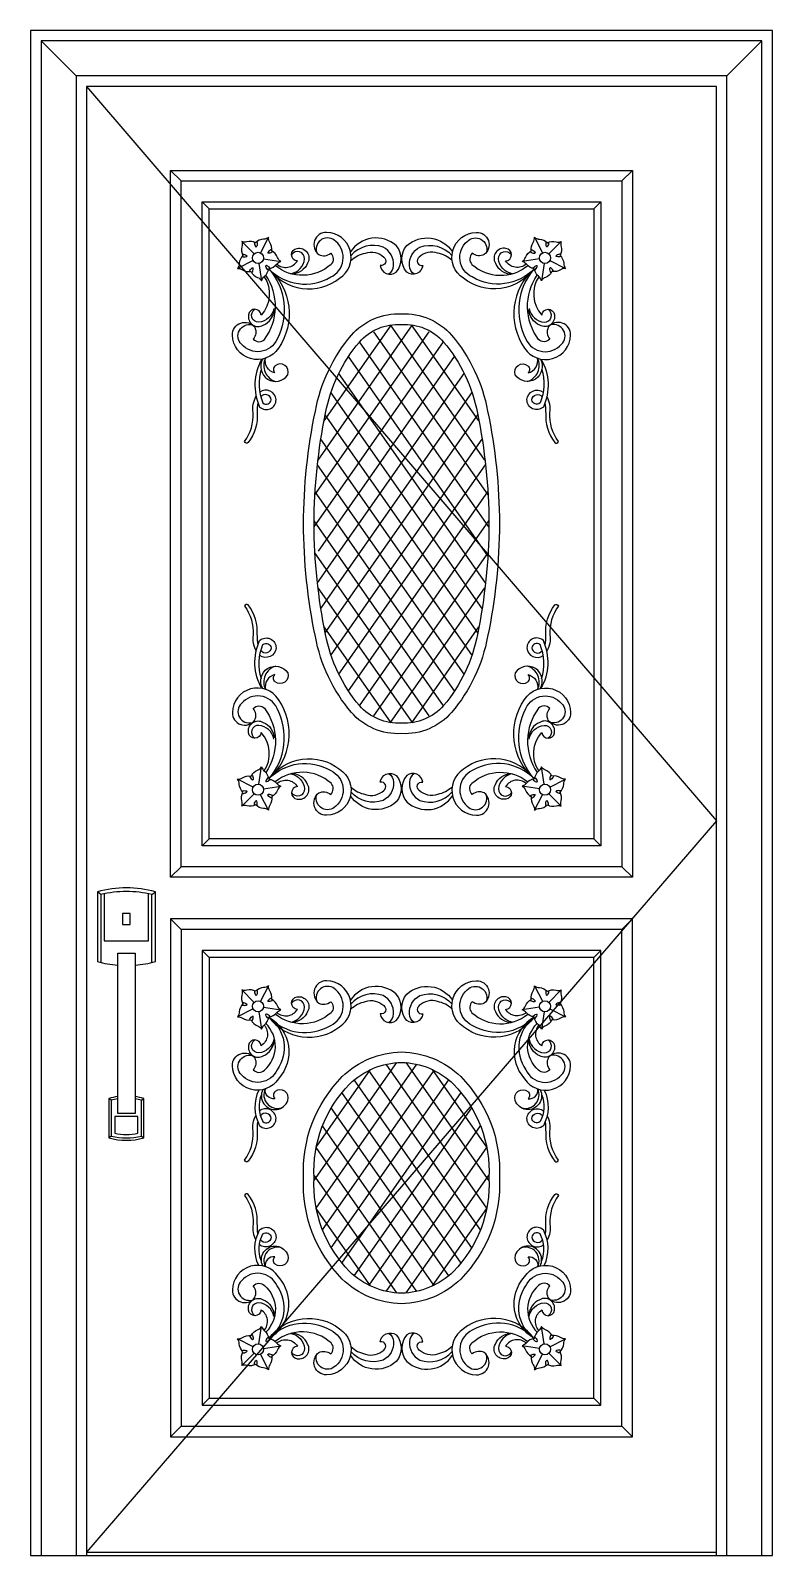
# Model space of a CAD drawing. Header units: metres. Extents: x -2328 to -1268, y 0 to 2180.
import ezdxf

# ---------------------------------------------------------------- set-up
doc = ezdxf.new("R2010")
doc.units = ezdxf.units.M
for name, color, linetype in [('2', 2, 'Continuous'), ('3', 3, 'Continuous'), ('4', 4, 'Continuous'), ('7', 7, 'Continuous')]:
    doc.layers.add(name, color=color, linetype=linetype)

msp = doc.modelspace()

# ---------------------------------------------------------------- linework, layer by layer
at = {"layer": '2'}
for p, q in [((-2327.86, 0), (-1267.86, 0)), ((-2247.86, 0), (-1347.86, 0))]:
    msp.add_line(p, q, dxfattribs=at)
at = {"layer": '3'}
for p, q in [((-2262.86, 2115), (-2312.86, 2165)), ((-1332.86, 2115), (-1282.86, 2165)), ((-2112.86, 1965), (-2127.86, 1980)), ((-1482.86, 1965), (-1467.86, 1980)), ((-2072.86, 1925), (-2082.86, 1935)), ((-1512.86, 1935), (-1522.86, 1925)), ((-2026.2, 1878.33), (-2008.52, 1860.66)), ((-1987.86, 1884.39), (-1999.22, 1862.13)), ((-1607.86, 1884.39), (-1596.5, 1862.13)), ((-1569.52, 1878.33), (-1587.2, 1860.66)), ((-1994.96, 1853.74), (-1970.25, 1849.8)), ((-1600.76, 1853.74), (-1625.47, 1849.8)), ((-2009.99, 1851.37), (-2032.29, 1839.99)), ((-2001.61, 1847.1), (-1997.71, 1822.36)), ((-1594.11, 1847.1), (-1598.01, 1822.36)), ((-1585.73, 1851.37), (-1563.43, 1839.99)), ((-1921.52, 1516.08), (-1758.34, 1749.3)), ((-1917.09, 1566.02), (-1781.99, 1759.1)), ((-1908.4, 1622.05), (-1812.37, 1759.3)), ((-1674.2, 1516.08), (-1837.38, 1749.3)), ((-1678.63, 1566.02), (-1813.73, 1759.1)), ((-1687.32, 1622.05), (-1783.36, 1759.3)), ((-1922.79, 1470.65), (-1737.86, 1734.96)), ((-1672.9, 1470.61), (-1857.86, 1734.96)), ((-1916.63, 1435.86), (-1722.18, 1713.76)), ((-1674.47, 1429.24), (-1873.54, 1713.76)), ((-1917.87, 1390.46), (-1708.51, 1689.69)), ((-1677.85, 1390.46), (-1887.21, 1689.69)), ((-1912.97, 1353.87), (-1697.21, 1662.23)), ((-1682.76, 1353.87), (-1898.51, 1662.23)), ((-1688.98, 1319.17), (-1906.76, 1630.41)), ((-1906.74, 1319.17), (-1688.96, 1630.41)), ((-1697.24, 1287.35), (-1912.98, 1595.7)), ((-1898.48, 1287.35), (-1682.74, 1595.7)), ((-1708.55, 1259.91), (-1917.89, 1559.1)), ((-1887.18, 1259.91), (-1677.83, 1559.1)), ((-1722.23, 1235.85), (-1921.26, 1520.32)), ((-1873.49, 1235.85), (-1674.46, 1520.32)), ((-1737.91, 1214.66), (-1922.82, 1478.94)), ((-1857.81, 1214.66), (-1672.93, 1478.9)), ((-1758.39, 1200.32), (-1921.51, 1433.46)), ((-1837.33, 1200.32), (-1674.21, 1433.46)), ((-1782.08, 1190.56), (-1917.07, 1383.5)), ((-1813.65, 1190.56), (-1678.65, 1383.5)), ((-1812.47, 1190.39), (-1908.37, 1327.45)), ((-1783.25, 1190.39), (-1687.36, 1327.45)), ((-2001.61, 1102.58), (-1997.71, 1127.32)), ((-1594.11, 1102.58), (-1598.01, 1127.32)), ((-2009.99, 1098.31), (-2032.29, 1109.69)), ((-1994.96, 1095.94), (-1970.25, 1099.88)), ((-1600.76, 1095.94), (-1625.47, 1099.88)), ((-1585.73, 1098.31), (-1563.43, 1109.69)), ((-2026.2, 1071.35), (-2008.52, 1089.02)), ((-1987.86, 1065.29), (-1999.22, 1087.55)), ((-1607.86, 1065.29), (-1596.5, 1087.55)), ((-1569.52, 1071.35), (-1587.2, 1089.02)), ((-2072.86, 1024.68), (-2082.86, 1014.68)), ((-1512.86, 1014.68), (-1522.86, 1024.68)), ((-2112.86, 984.68), (-2127.86, 969.68)), ((-1467.86, 969.68), (-1482.86, 984.68)), ((-2227.4, 944.78), (-2232.37, 948.61)), ((-2154.4, 944.78), (-2149.42, 948.61)), ((-2112.86, 895.08), (-2127.86, 910.08)), ((-1467.86, 910.08), (-1482.86, 895.08)), ((-2072.86, 855.08), (-2082.86, 865.08)), ((-1512.86, 865.08), (-1522.86, 855.08)), ((-2026.2, 808.41), (-2008.52, 790.74)), ((-1987.86, 814.47), (-1999.22, 792.21)), ((-1607.86, 814.47), (-1596.5, 792.21)), ((-1569.52, 808.41), (-1587.2, 790.74)), ((-2009.99, 781.45), (-2032.29, 770.07)), ((-2001.61, 777.18), (-1997.71, 752.44)), ((-1994.96, 783.82), (-1970.25, 779.88)), ((-1600.76, 783.82), (-1625.47, 779.88)), ((-1594.11, 777.18), (-1598.01, 752.44)), ((-1585.73, 781.45), (-1563.43, 770.07)), ((-1923.04, 535.38), (-1804.66, 704.56)), ((-1919.86, 496.31), (-1775.8, 702.2)), ((-1675.86, 496.31), (-1819.92, 702.2)), ((-1672.69, 535.38), (-1791.06, 704.56)), ((-1919.86, 583.52), (-1842.18, 694.54)), ((-1910.89, 465.53), (-1751.38, 693.5)), ((-1898.31, 439.89), (-1730.4, 679.87)), ((-1697.41, 439.89), (-1865.32, 679.87)), ((-1684.84, 465.53), (-1844.34, 693.5)), ((-1675.86, 583.52), (-1753.54, 694.54)), ((-1712.7, 418.13), (-1883.07, 661.63)), ((-1883.02, 418.13), (-1712.65, 661.63)), ((-2212.46, 650.85), (-2215.78, 653.4)), ((-2169.33, 650.85), (-2166.01, 653.4)), ((-1730.46, 399.9), (-1898.35, 639.86)), ((-1865.27, 399.9), (-1697.37, 639.86)), ((-1751.45, 386.29), (-1910.92, 614.21)), ((-1844.28, 386.29), (-1684.8, 614.21)), ((-2212.46, 599.55), (-2215.78, 597)), ((-2169.33, 599.55), (-2166.01, 597)), ((-1775.88, 377.6), (-1919.88, 583.41)), ((-1819.85, 377.6), (-1675.84, 583.41)), ((-1804.76, 375.27), (-1923.03, 544.31)), ((-1790.96, 375.27), (-1672.69, 544.31)), ((-1842.32, 385.35), (-1919.82, 496.12)), ((-1753.4, 385.35), (-1675.9, 496.12)), ((-2001.61, 302.64), (-1997.71, 327.38)), ((-1594.11, 302.64), (-1598.01, 327.38)), ((-2009.99, 298.37), (-2032.29, 309.75)), ((-1585.73, 298.37), (-1563.43, 309.75)), ((-2026.2, 271.41), (-2008.52, 289.08)), ((-1987.86, 265.35), (-1999.22, 287.61)), ((-1994.96, 296), (-1970.25, 299.94)), ((-1600.76, 296), (-1625.47, 299.94)), ((-1607.86, 265.35), (-1596.5, 287.61)), ((-1569.52, 271.41), (-1587.2, 289.08)), ((-2072.86, 224.74), (-2082.86, 214.74)), ((-2072.86, 224.74), (-2082.86, 214.74)), ((-1522.86, 224.74), (-1512.86, 214.74)), ((-1512.86, 214.74), (-1522.86, 224.74)), ((-2112.86, 184.74), (-2127.86, 169.74)), ((-1467.86, 169.74), (-1482.86, 184.74)), ((-2247.86, 5), (-1347.86, 5)), ((-2247.86, 5), (-1347.86, 5))]:
    msp.add_line(p, q, dxfattribs=at)
for points in [[(-1282.86, 0), (-1282.86, 2165), (-2312.86, 2165), (-2312.86, 0)], [(-1332.86, 0), (-1332.86, 2115), (-2262.86, 2115), (-2262.86, 0)], [(-2247.86, 2100), (-1347.86, 1050), (-2247.86, 5)], [(-2222.42, 945.95), (-2222.42, 878.49), (-2159.38, 878.49), (-2159.38, 945.95)]]:
    msp.add_lwpolyline(points, dxfattribs=at)
for points in [[(-2112.86, 984.68), (-2112.86, 1965), (-1482.86, 1965), (-1482.86, 984.68)], [(-2082.86, 1014.68), (-2082.86, 1935), (-1512.86, 1935), (-1512.86, 1014.68)], [(-1482.86, 895.08), (-2112.86, 895.08), (-2112.86, 184.74), (-1482.86, 184.74)], [(-1512.86, 865.08), (-2082.86, 865.08), (-2082.86, 214.74), (-1512.86, 214.74)]]:
    msp.add_lwpolyline(points, close=True, dxfattribs=at)
for points in [[(-1987.38, 1839.45, 0.18), (-1976.54, 1845.75, -0.16), (-1970.25, 1849.8, -0.16), (-1974.98, 1855.59, 0.18), (-1983.32, 1864.9, 0.18), (-1985.95, 1877.16, -0.16), (-1987.86, 1884.39, -0.16), (-1994.83, 1881.68, 0.18), (-2006.26, 1876.63, 0.18), (-2018.74, 1877.91, -0.16), (-2026.2, 1878.33, -0.16), (-2025.78, 1870.86, 0.18), (-2024.51, 1858.43, 0.18), (-2029.58, 1846.96, -0.16), (-2032.29, 1839.99, -0.16), (-2025.06, 1838.09, 0.18), (-2012.84, 1835.45, 0.18), (-2003.5, 1827.09, -0.16), (-1997.71, 1822.36, -0.16), (-1993.66, 1828.65, 0.18)], [(-1608.34, 1839.45, -0.18), (-1619.19, 1845.75, 0.16), (-1625.47, 1849.8, 0.16), (-1620.74, 1855.59, -0.18), (-1612.4, 1864.9, -0.18), (-1609.77, 1877.16, 0.16), (-1607.86, 1884.39, 0.16), (-1600.89, 1881.68, -0.18), (-1589.46, 1876.63, -0.18), (-1576.99, 1877.91, 0.16), (-1569.52, 1878.33, 0.16), (-1569.94, 1870.86, -0.18), (-1571.22, 1858.43, -0.18), (-1566.14, 1846.96, 0.16), (-1563.43, 1839.99, 0.16), (-1570.67, 1838.09, -0.18), (-1582.89, 1835.45, -0.18), (-1592.22, 1827.09, 0.16), (-1598.01, 1822.36, 0.16), (-1602.06, 1828.65, -0.18)], [(-1657.86, 1474.84, -0.05), (-1674.76, 1313.83, -0.13), (-1726.19, 1205.27, -0.23), (-1797.86, 1174.84, -0.23), (-1869.53, 1205.27, -0.13), (-1920.96, 1313.83, -0.05), (-1937.86, 1474.84, -0.05), (-1920.96, 1635.85, -0.13), (-1869.53, 1744.41, -0.23), (-1797.86, 1774.84, -0.23), (-1726.19, 1744.41, -0.13), (-1674.76, 1635.85, -0.05)], [(-1672.86, 1474.84, -0.05), (-1689.47, 1316.76, -0.13), (-1737.62, 1214.99, -0.23), (-1797.86, 1189.86, -0.23), (-1858.1, 1214.99, -0.13), (-1906.25, 1316.76, -0.05), (-1922.86, 1474.84, -0.05), (-1906.25, 1632.92, -0.13), (-1858.1, 1734.69, -0.23), (-1797.86, 1759.81, -0.23), (-1737.62, 1734.69, -0.13), (-1689.47, 1632.92, -0.05)], [(-1987.38, 1110.22, -0.18), (-1976.54, 1103.93, 0.16), (-1970.25, 1099.88, 0.16), (-1974.98, 1094.09, -0.18), (-1983.32, 1084.78, -0.18), (-1985.95, 1072.52, 0.16), (-1987.86, 1065.29, 0.16), (-1994.83, 1068, -0.18), (-2006.26, 1073.05, -0.18), (-2018.74, 1071.77, 0.16), (-2026.2, 1071.35, 0.16), (-2025.78, 1078.81, -0.18), (-2024.51, 1091.25, -0.18), (-2029.58, 1102.72, 0.16), (-2032.29, 1109.69, 0.16), (-2025.06, 1111.59, -0.18), (-2012.84, 1114.22, -0.18), (-2003.5, 1122.59, 0.16), (-1997.71, 1127.32, 0.16), (-1993.66, 1121.03, -0.18)], [(-1608.34, 1110.22, 0.18), (-1619.19, 1103.93, -0.16), (-1625.47, 1099.88, -0.16), (-1620.74, 1094.09, 0.18), (-1612.4, 1084.78, 0.18), (-1609.77, 1072.52, -0.16), (-1607.86, 1065.29, -0.16), (-1600.89, 1068, 0.18), (-1589.46, 1073.05, 0.18), (-1576.99, 1071.77, -0.16), (-1569.52, 1071.35, -0.16), (-1569.94, 1078.81, 0.18), (-1571.22, 1091.25, 0.18), (-1566.14, 1102.72, -0.16), (-1563.43, 1109.69, -0.16), (-1570.67, 1111.59, 0.18), (-1582.89, 1114.22, 0.18), (-1592.22, 1122.59, -0.16), (-1598.01, 1127.32, -0.16), (-1602.06, 1121.03, 0.18)], [(-1987.38, 769.54, 0.18), (-1976.54, 775.83, -0.16), (-1970.25, 779.88, -0.16), (-1974.98, 785.67, 0.18), (-1983.32, 794.98, 0.18), (-1985.95, 807.24, -0.16), (-1987.86, 814.47, -0.16), (-1994.83, 811.76, 0.18), (-2006.26, 806.71, 0.18), (-2018.74, 807.99, -0.16), (-2026.2, 808.41, -0.16), (-2025.78, 800.95, 0.18), (-2024.51, 788.51, 0.18), (-2029.58, 777.05, -0.16), (-2032.29, 770.07, -0.16), (-2025.06, 768.17, 0.18), (-2012.84, 765.54, 0.18), (-2003.5, 757.17, -0.16), (-1997.71, 752.44, -0.16), (-1993.66, 758.73, 0.18)], [(-1608.34, 769.54, -0.18), (-1619.19, 775.83, 0.16), (-1625.47, 779.88, 0.16), (-1620.74, 785.67, -0.18), (-1612.4, 794.98, -0.18), (-1609.77, 807.24, 0.16), (-1607.86, 814.47, 0.16), (-1600.89, 811.76, -0.18), (-1589.46, 806.71, -0.18), (-1576.99, 807.99, 0.16), (-1569.52, 808.41, 0.16), (-1569.94, 800.95, -0.18), (-1571.22, 788.51, -0.18), (-1566.14, 777.05, 0.16), (-1563.43, 770.07, 0.16), (-1570.67, 768.17, -0.18), (-1582.89, 765.54, -0.18), (-1592.22, 757.17, 0.16), (-1598.01, 752.44, 0.16), (-1602.06, 758.73, -0.18)], [(-1672.88, 539.91, -0.21), (-1723.78, 405.88, -0.19), (-1797.86, 374.91, -0.19), (-1871.94, 405.88, -0.21), (-1922.84, 539.91, -0.21), (-1871.94, 673.94, -0.19), (-1797.86, 704.91, -0.19), (-1723.78, 673.94, -0.21)], [(-2174.31, 627.69), (-2207.49, 627.69), (-2207.49, 603.53, 0.1), (-2174.31, 603.53), (-2174.31, 627.69)], [(-1987.38, 310.29, -0.18), (-1976.54, 303.99, 0.16), (-1970.25, 299.94, 0.16), (-1974.98, 294.15, -0.18), (-1983.32, 284.84, -0.18), (-1985.95, 272.58, 0.16), (-1987.86, 265.35, 0.16), (-1994.83, 268.06, -0.18), (-2006.26, 273.11, -0.18), (-2018.74, 271.83, 0.16), (-2026.2, 271.41, 0.16), (-2025.78, 278.88, -0.18), (-2024.51, 291.31, -0.18), (-2029.58, 302.78, 0.16), (-2032.29, 309.75, 0.16), (-2025.06, 311.65, -0.18), (-2012.84, 314.29, -0.18), (-2003.5, 322.65, 0.16), (-1997.71, 327.38, 0.16), (-1993.66, 321.09, -0.18)], [(-1608.34, 310.29, 0.18), (-1619.19, 303.99, -0.16), (-1625.47, 299.94, -0.16), (-1620.74, 294.15, 0.18), (-1612.4, 284.84, 0.18), (-1609.77, 272.58, -0.16), (-1607.86, 265.35, -0.16), (-1600.89, 268.06, 0.18), (-1589.46, 273.11, 0.18), (-1576.99, 271.83, -0.16), (-1569.52, 271.41, -0.16), (-1569.94, 278.88, 0.18), (-1571.22, 291.31, 0.18), (-1566.14, 302.78, -0.16), (-1563.43, 309.75, -0.16), (-1570.67, 311.65, 0.18), (-1582.89, 314.29, 0.18), (-1592.22, 322.65, -0.16), (-1598.01, 327.38, -0.16), (-1602.06, 321.09, 0.18)]]:
    msp.add_lwpolyline(points, format="xyb", close=True, dxfattribs=at)
for points in [[(-2008.23, 1877.46, 0.15), (-2006.27, 1871.2, 0.25), (-2005.33, 1870.7)], [(-2004.65, 1878.03, -0.15), (-2004.59, 1871.47, -0.25), (-2005.33, 1870.7)], [(-1987.36, 1839.46, 0.42), (-1886.2, 1825.77, 0.74), (-1904.81, 1891.47, 0.73), (-1915.98, 1859.65, 0.3), (-1899.02, 1861.6, -0.42), (-1898.56, 1845.72, -0.37), (-1978.29, 1843.89)], [(-1987.36, 1839.46, 0.35), (-1898.99, 1827.67, 0.55), (-1891.83, 1878.46, 0.77), (-1919.41, 1863.34)], [(-1870.17, 1851.1, -0.14), (-1849.47, 1861.79, -0.28), (-1823.31, 1855.98, -0.86), (-1828.18, 1844.29, 0.58), (-1805.43, 1834.46, 0.37), (-1805.42, 1872.51, 0.46), (-1870.73, 1863.54)], [(-1725.55, 1851.1, 0.14), (-1746.25, 1861.79, 0.28), (-1772.42, 1855.98, 0.86), (-1767.55, 1844.29, -0.58), (-1790.29, 1834.46, -0.37), (-1790.3, 1872.51, -0.46), (-1725, 1863.54)], [(-1608.36, 1839.46, -0.42), (-1709.52, 1825.77, -0.74), (-1690.91, 1891.47, -0.73), (-1679.74, 1859.65, -0.3), (-1696.7, 1861.6, 0.42), (-1697.16, 1845.72, 0.37), (-1617.43, 1843.89)], [(-1608.36, 1839.46, -0.35), (-1696.73, 1827.67, -0.55), (-1703.89, 1878.46, -0.77), (-1676.32, 1863.34)], [(-1591.07, 1878.03, 0.15), (-1591.13, 1871.47, 0.25), (-1590.39, 1870.7)], [(-1587.5, 1877.46, -0.15), (-1589.45, 1871.2, -0.25), (-1590.39, 1870.7)], [(-2025.91, 1856.82, 0.15), (-2019.35, 1856.75, 0.25), (-2018.58, 1857.48)], [(-2025.34, 1860.39, -0.15), (-2019.08, 1858.42, -0.25), (-2018.58, 1857.48)], [(-1983.13, 1867.02, 0.15), (-1988.48, 1863.23, 0.25), (-1988.67, 1862.18)], [(-1981.49, 1863.8, -0.15), (-1987.71, 1861.72, -0.25), (-1988.67, 1862.18)], [(-1975.98, 1846.27, 0.47), (-1946.62, 1850.56, -0.9), (-1947.02, 1868.38, -0.65), (-1931.99, 1847.42, -0.29), (-1954.34, 1831.98)], [(-1955.88, 1832.39, 0.34), (-1936.28, 1853.74, 0.78), (-1954.82, 1859.29)], [(-1816.34, 1831.95, 0.28), (-1809.15, 1844.12, 0.3), (-1824.04, 1870.32, 0.31), (-1869.97, 1858.4)], [(-1779.38, 1831.95, -0.28), (-1786.57, 1844.12, -0.3), (-1771.68, 1870.32, -0.31), (-1725.76, 1858.4)], [(-1619.74, 1846.27, -0.47), (-1649.1, 1850.56, 0.9), (-1648.7, 1868.38, 0.65), (-1663.73, 1847.42, 0.29), (-1641.39, 1831.98)], [(-1639.85, 1832.39, -0.34), (-1659.44, 1853.74, -0.78), (-1640.9, 1859.29)], [(-1614.23, 1863.8, 0.15), (-1608.01, 1861.72, 0.25), (-1607.05, 1862.18)], [(-1612.59, 1867.02, -0.15), (-1607.24, 1863.23, -0.25), (-1607.05, 1862.18)], [(-1570.38, 1860.39, 0.15), (-1576.64, 1858.42, 0.25), (-1577.14, 1857.48)], [(-1569.81, 1856.82, -0.15), (-1576.37, 1856.75, -0.25), (-1577.14, 1857.48)], [(-1987.36, 1839.46, -0.38), (-1973.74, 1725.89, -0.74), (-2039.42, 1744.55, -0.73), (-2007.6, 1755.7, -0.3), (-2009.56, 1738.74, 0.42), (-1993.68, 1738.27, 0.32), (-1991.79, 1830.39)], [(-1987.36, 1839.46, -0.31), (-1975.63, 1738.69, -0.55), (-2026.42, 1731.56, -0.77), (-2011.29, 1759.13)], [(-2014.96, 1835.27, -0.15), (-2011.16, 1840.61, -0.25), (-2010.11, 1840.8)], [(-2011.74, 1833.62, 0.15), (-2009.64, 1839.84, 0.25), (-2010.11, 1840.8)], [(-1987.86, 1837.37, -0.15), (-1991.76, 1842.65, -0.25), (-1991.62, 1843.7)], [(-1985.3, 1839.93, 0.15), (-1990.56, 1843.84, 0.25), (-1991.62, 1843.7)], [(-1608.36, 1839.46, 0.38), (-1621.98, 1725.89, 0.74), (-1556.3, 1744.55, 0.73), (-1588.12, 1755.7, 0.3), (-1586.16, 1738.74, -0.42), (-1602.04, 1738.27, -0.32), (-1603.93, 1830.39)], [(-1608.36, 1839.46, 0.31), (-1620.09, 1738.69, 0.55), (-1569.3, 1731.56, 0.77), (-1584.43, 1759.13)], [(-1610.42, 1839.93, -0.15), (-1605.16, 1843.84, -0.25), (-1604.1, 1843.7)], [(-1607.86, 1837.37, 0.15), (-1603.96, 1842.65, 0.25), (-1604.1, 1843.7)], [(-1583.98, 1833.62, -0.15), (-1586.08, 1839.84, -0.25), (-1585.62, 1840.8)], [(-1580.76, 1835.27, 0.15), (-1584.57, 1840.61, 0.25), (-1585.62, 1840.8)], [(-1994.18, 1828.08, -0.35), (-1998.49, 1773.3, 0.9), (-2016.31, 1773.71, 0.65), (-1995.36, 1758.67, 0.29), (-1979.91, 1781)], [(-1601.54, 1828.08, 0.35), (-1597.23, 1773.3, -0.9), (-1579.42, 1773.71, -0.65), (-1600.37, 1758.67, -0.29), (-1615.81, 1781)], [(-1980.31, 1782.54, -0.34), (-2001.68, 1762.96, -0.78), (-2007.21, 1781.51)], [(-1615.41, 1782.54, 0.34), (-1594.04, 1762.96, 0.78), (-1588.51, 1781.51)], [(-1997.44, 1710.14, 0.24), (-2000.52, 1641.78, 0.67), (-1977.09, 1652.39, 0.58), (-2000.43, 1663.21, 0.58)], [(-1995.9, 1710.45, 0.98), (-1960.22, 1687.89, 0.76), (-1978.49, 1700.67, 0.45), (-1978.83, 1690.48, -0.41), (-1992.25, 1711.8)], [(-1599.82, 1710.45, -0.98), (-1635.5, 1687.89, -0.76), (-1617.23, 1700.67, -0.45), (-1616.89, 1690.48, 0.41), (-1603.48, 1711.8)], [(-1598.29, 1710.14, -0.24), (-1595.2, 1641.78, -0.67), (-1618.64, 1652.39, -0.58), (-1595.29, 1663.21, -0.58)], [(-1998.04, 1696.32, 0.18), (-1995.77, 1647.58, 0.61), (-1984.05, 1652.19, 0.67), (-1998.9, 1656.42, 0.67)], [(-1597.68, 1696.32, -0.18), (-1599.95, 1647.58, -0.61), (-1611.67, 1652.19, -0.67), (-1596.82, 1656.42, -0.67)], [(-2003.96, 1634.02, -0.18), (-2016.94, 1590.91, -0.59), (-2022.11, 1592.56, 0.18), (-2009.95, 1633.74, -0.16), (-2005.63, 1656.95)], [(-1591.76, 1634.02, 0.18), (-1578.78, 1590.91, 0.59), (-1573.61, 1592.56, -0.18), (-1585.77, 1633.74, 0.16), (-1590.09, 1656.95)], [(-2003.96, 1315.65, 0.18), (-2016.94, 1358.77, 0.59), (-2022.11, 1357.12, -0.18), (-2009.95, 1315.94, 0.16), (-2005.63, 1292.73)], [(-1591.76, 1315.65, -0.18), (-1578.78, 1358.77, -0.59), (-1573.61, 1357.12, 0.18), (-1585.77, 1315.94, -0.16), (-1590.09, 1292.73)], [(-1997.44, 1239.54, -0.24), (-2000.52, 1307.89, -0.67), (-1977.09, 1297.28, -0.58), (-2000.43, 1286.47, -0.58)], [(-1598.29, 1239.54, 0.24), (-1595.2, 1307.89, 0.67), (-1618.64, 1297.28, 0.58), (-1595.29, 1286.47, 0.58)], [(-1998.04, 1253.35, -0.18), (-1995.77, 1302.09, -0.61), (-1984.05, 1297.49, -0.67), (-1998.9, 1293.26, -0.67)], [(-1597.68, 1253.35, 0.18), (-1599.95, 1302.09, 0.61), (-1611.67, 1297.49, 0.67), (-1596.82, 1293.26, 0.67)], [(-1995.9, 1239.23, -0.98), (-1960.22, 1261.78, -0.76), (-1978.49, 1249.01, -0.45), (-1978.83, 1259.2, 0.41), (-1992.25, 1237.88)], [(-1599.82, 1239.23, 0.98), (-1635.5, 1261.78, 0.76), (-1617.23, 1249.01, 0.45), (-1616.89, 1259.2, -0.41), (-1603.48, 1237.88)], [(-1987.36, 1110.22, 0.38), (-1973.74, 1223.79, 0.74), (-2039.42, 1205.13, 0.73), (-2007.6, 1193.98, 0.3), (-2009.56, 1210.94, -0.42), (-1993.68, 1211.41, -0.32), (-1991.79, 1119.28)], [(-1987.36, 1110.22, 0.31), (-1975.63, 1210.99, 0.55), (-2026.42, 1218.12, 0.77), (-2011.29, 1190.55)], [(-1608.36, 1110.22, -0.38), (-1621.98, 1223.79, -0.74), (-1556.3, 1205.13, -0.73), (-1588.12, 1193.98, -0.3), (-1586.16, 1210.94, 0.42), (-1602.04, 1211.41, 0.32), (-1603.93, 1119.28)], [(-1608.36, 1110.22, -0.31), (-1620.09, 1210.99, -0.55), (-1569.3, 1218.12, -0.77), (-1584.43, 1190.55)], [(-1994.18, 1121.6, 0.35), (-1998.49, 1176.38, -0.9), (-2016.31, 1175.97, -0.65), (-1995.36, 1191.01, -0.29), (-1979.91, 1168.68)], [(-1980.31, 1167.14, 0.34), (-2001.68, 1186.72, 0.78), (-2007.21, 1168.17)], [(-1601.54, 1121.6, -0.35), (-1597.23, 1176.38, 0.9), (-1579.42, 1175.97, 0.65), (-1600.37, 1191.01, 0.29), (-1615.81, 1168.68)], [(-1615.41, 1167.14, -0.34), (-1594.04, 1186.72, -0.78), (-1588.51, 1168.17)], [(-1987.36, 1110.22, -0.42), (-1886.2, 1123.91, -0.74), (-1904.81, 1058.21, -0.73), (-1915.98, 1090.03, -0.3), (-1899.02, 1088.07, 0.42), (-1898.56, 1103.96, 0.37), (-1978.29, 1105.79)], [(-1608.36, 1110.22, 0.42), (-1709.52, 1123.91, 0.74), (-1690.91, 1058.21, 0.73), (-1679.74, 1090.03, 0.3), (-1696.7, 1088.07, -0.42), (-1697.16, 1103.96, -0.37), (-1617.43, 1105.79)], [(-2014.96, 1114.41, 0.15), (-2011.16, 1109.07, 0.25), (-2010.11, 1108.88)], [(-2011.74, 1116.06, -0.15), (-2009.64, 1109.84, -0.25), (-2010.11, 1108.88)], [(-1987.86, 1112.3, 0.15), (-1991.76, 1107.03, 0.25), (-1991.62, 1105.98)], [(-1987.36, 1110.22, -0.35), (-1898.99, 1122, -0.55), (-1891.83, 1071.22, -0.77), (-1919.41, 1086.34)], [(-1975.98, 1103.41, -0.47), (-1946.62, 1099.12, 0.9), (-1947.02, 1081.3, 0.65), (-1931.99, 1102.26, 0.29), (-1954.34, 1117.69)], [(-1955.88, 1117.29, -0.34), (-1936.28, 1095.93, -0.78), (-1954.82, 1090.39)], [(-1870.17, 1098.58, 0.14), (-1849.47, 1087.89, 0.28), (-1823.31, 1093.7, 0.86), (-1828.18, 1105.38, -0.58), (-1805.43, 1115.21, -0.37), (-1805.42, 1077.17, -0.46), (-1870.73, 1086.14)], [(-1816.34, 1117.73, -0.28), (-1809.15, 1105.56, -0.3), (-1824.04, 1079.36, -0.31), (-1869.97, 1091.28)], [(-1725.55, 1098.58, -0.14), (-1746.25, 1087.89, -0.28), (-1772.42, 1093.7, -0.86), (-1767.55, 1105.38, 0.58), (-1790.29, 1115.21, 0.37), (-1790.3, 1077.17, 0.46), (-1725, 1086.14)], [(-1779.38, 1117.73, 0.28), (-1786.57, 1105.56, 0.3), (-1771.68, 1079.36, 0.31), (-1725.76, 1091.28)], [(-1608.36, 1110.22, 0.35), (-1696.73, 1122, 0.55), (-1703.89, 1071.22, 0.77), (-1676.32, 1086.34)], [(-1619.74, 1103.41, 0.47), (-1649.1, 1099.12, -0.9), (-1648.7, 1081.3, -0.65), (-1663.73, 1102.26, -0.29), (-1641.39, 1117.69)], [(-1639.85, 1117.29, 0.34), (-1659.44, 1095.93, 0.78), (-1640.9, 1090.39)], [(-1607.86, 1112.3, -0.15), (-1603.96, 1107.03, -0.25), (-1604.1, 1105.98)], [(-1583.98, 1116.06, 0.15), (-1586.08, 1109.84, 0.25), (-1585.62, 1108.88)], [(-1580.76, 1114.41, -0.15), (-1584.57, 1109.07, -0.25), (-1585.62, 1108.88)], [(-2025.91, 1092.86, -0.15), (-2019.35, 1092.93, -0.25), (-2018.58, 1092.2)], [(-2025.34, 1089.29, 0.15), (-2019.08, 1091.26, 0.25), (-2018.58, 1092.2)], [(-1985.3, 1109.75, -0.15), (-1990.56, 1105.83, -0.25), (-1991.62, 1105.98)], [(-1610.42, 1109.75, 0.15), (-1605.16, 1105.83, 0.25), (-1604.1, 1105.98)], [(-1569.81, 1092.86, 0.15), (-1576.37, 1092.93, 0.25), (-1577.14, 1092.2)], [(-1570.38, 1089.29, -0.15), (-1576.64, 1091.26, -0.25), (-1577.14, 1092.2)], [(-2008.23, 1072.21, -0.15), (-2006.27, 1078.47, -0.25), (-2005.33, 1078.98)], [(-2004.65, 1071.65, 0.15), (-2004.59, 1078.21, 0.25), (-2005.33, 1078.98)], [(-1983.13, 1082.65, -0.15), (-1988.48, 1086.45, -0.25), (-1988.67, 1087.5)], [(-1981.49, 1085.88, 0.15), (-1987.71, 1087.96, 0.25), (-1988.67, 1087.5)], [(-1614.23, 1085.88, -0.15), (-1608.01, 1087.96, -0.25), (-1607.05, 1087.5)], [(-1612.59, 1082.65, 0.15), (-1607.24, 1086.45, 0.25), (-1607.05, 1087.5)], [(-1591.07, 1071.65, -0.15), (-1591.13, 1078.21, -0.25), (-1590.39, 1078.98)], [(-1587.5, 1072.21, 0.15), (-1589.45, 1078.47, 0.25), (-1590.39, 1078.98)], [(-2154.4, 847.77), (-2154.4, 944.78, 0.12), (-2227.4, 944.78), (-2227.4, 847.77)], [(-2008.23, 807.55, 0.15), (-2006.27, 801.29, 0.25), (-2005.33, 800.78)], [(-2004.65, 808.11, -0.15), (-2004.59, 801.55, -0.25), (-2005.33, 800.78)], [(-1987.36, 769.54, 0.42), (-1886.2, 755.85, 0.74), (-1904.81, 821.55, 0.73), (-1915.98, 789.73, 0.3), (-1899.02, 791.69, -0.42), (-1898.56, 775.8, -0.37), (-1978.29, 773.97)], [(-1987.36, 769.54, 0.35), (-1898.99, 757.76, 0.55), (-1891.83, 808.54, 0.77), (-1919.41, 793.42)], [(-1870.17, 781.18, -0.14), (-1849.47, 791.87, -0.28), (-1823.31, 786.06, -0.86), (-1828.18, 774.38, 0.58), (-1805.43, 764.55, 0.37), (-1805.42, 802.59, 0.46), (-1870.73, 793.62)], [(-1725.55, 781.18, 0.14), (-1746.25, 791.87, 0.28), (-1772.42, 786.06, 0.86), (-1767.55, 774.38, -0.58), (-1790.29, 764.55, -0.37), (-1790.3, 802.59, -0.46), (-1725, 793.62)], [(-1608.36, 769.54, -0.42), (-1709.52, 755.85, -0.74), (-1690.91, 821.55, -0.73), (-1679.74, 789.73, -0.3), (-1696.7, 791.69, 0.42), (-1697.16, 775.8, 0.37), (-1617.43, 773.97)], [(-1608.36, 769.54, -0.35), (-1696.73, 757.76, -0.55), (-1703.89, 808.54, -0.77), (-1676.32, 793.42)], [(-1591.07, 808.11, 0.15), (-1591.13, 801.55, 0.25), (-1590.39, 800.78)], [(-1587.5, 807.55, -0.15), (-1589.45, 801.29, -0.25), (-1590.39, 800.78)], [(-2025.91, 786.9, 0.15), (-2019.35, 786.83, 0.25), (-2018.58, 787.57)], [(-2025.34, 790.48, -0.15), (-2019.08, 788.51, -0.25), (-2018.58, 787.57)], [(-1983.13, 797.11, 0.15), (-1988.48, 793.31, 0.25), (-1988.67, 792.26)], [(-1981.49, 793.88, -0.15), (-1987.71, 791.8, -0.25), (-1988.67, 792.26)], [(-1975.98, 776.35, 0.47), (-1946.62, 780.64, -0.9), (-1947.02, 798.46, -0.65), (-1931.99, 777.5, -0.29), (-1954.34, 762.07)], [(-1955.88, 762.47, 0.34), (-1936.28, 783.83, 0.78), (-1954.82, 789.37)], [(-1816.34, 762.03, 0.28), (-1809.15, 774.2, 0.3), (-1824.04, 800.4, 0.31), (-1869.97, 788.48)], [(-1779.38, 762.03, -0.28), (-1786.57, 774.2, -0.3), (-1771.68, 800.4, -0.31), (-1725.76, 788.48)], [(-1619.74, 776.35, -0.47), (-1649.1, 780.64, 0.9), (-1648.7, 798.46, 0.65), (-1663.73, 777.5, 0.29), (-1641.39, 762.07)], [(-1639.85, 762.47, -0.34), (-1659.44, 783.83, -0.78), (-1640.9, 789.37)], [(-1614.23, 793.88, 0.15), (-1608.01, 791.8, 0.25), (-1607.05, 792.26)], [(-1612.59, 797.11, -0.15), (-1607.24, 793.31, -0.25), (-1607.05, 792.26)], [(-1570.38, 790.48, 0.15), (-1576.64, 788.51, 0.25), (-1577.14, 787.57)], [(-1569.81, 786.9, -0.15), (-1576.37, 786.83, -0.25), (-1577.14, 787.57)], [(-1987.36, 769.54, -0.48), (-1973.74, 681.41, -0.74), (-2039.42, 700.07, -0.73), (-2007.6, 711.21, -0.3), (-2009.56, 694.25, 0.42), (-1993.68, 693.79, 0.44), (-1991.79, 760.48)], [(-1987.36, 769.54, -0.41), (-1975.63, 694.2, -0.55), (-2026.42, 687.08, -0.77), (-2011.29, 714.64)], [(-2014.96, 765.35, -0.15), (-2011.16, 770.69, -0.25), (-2010.11, 770.88)], [(-2011.74, 763.71, 0.15), (-2009.64, 769.92, 0.25), (-2010.11, 770.88)], [(-1987.86, 767.46, -0.15), (-1991.76, 772.73, -0.25), (-1991.62, 773.79)], [(-1985.3, 770.01, 0.15), (-1990.56, 773.93, 0.25), (-1991.62, 773.79)], [(-1608.36, 769.54, 0.48), (-1621.98, 681.41, 0.74), (-1556.3, 700.07, 0.73), (-1588.12, 711.21, 0.3), (-1586.16, 694.25, -0.42), (-1602.04, 693.79, -0.44), (-1603.93, 760.48)], [(-1608.36, 769.54, 0.41), (-1620.09, 694.2, 0.55), (-1569.3, 687.08, 0.77), (-1584.43, 714.64)], [(-1610.42, 770.01, -0.15), (-1605.16, 773.93, -0.25), (-1604.1, 773.79)], [(-1607.86, 767.46, 0.15), (-1603.96, 772.73, 0.25), (-1604.1, 773.79)], [(-1583.98, 763.71, -0.15), (-1586.08, 769.92, -0.25), (-1585.62, 770.88)], [(-1580.76, 765.35, 0.15), (-1584.57, 770.69, 0.25), (-1585.62, 770.88)], [(-1994.18, 758.17, -0.47), (-1998.49, 728.81, 0.9), (-2016.31, 729.23, 0.65), (-1995.36, 714.18, 0.29), (-1979.91, 736.51)], [(-1601.54, 758.17, 0.47), (-1597.23, 728.81, -0.9), (-1579.42, 729.23, -0.65), (-1600.37, 714.18, -0.29), (-1615.81, 736.51)], [(-1980.31, 738.05, -0.34), (-2001.68, 718.48, -0.78), (-2007.21, 737.02)], [(-1657.86, 539.91, -0.21), (-1713.23, 395.22, -0.19), (-1797.86, 359.91, -0.19), (-1882.5, 395.22, -0.21), (-1937.86, 539.91, -0.21), (-1882.5, 684.6, -0.19), (-1797.86, 719.91, -0.19), (-1713.23, 684.6, -0.21), (-1657.86, 539.91)], [(-1615.41, 738.05, 0.34), (-1594.04, 718.48, 0.78), (-1588.51, 737.02)], [(-2001.86, 665.15, 0.24), (-2000.52, 614.41, 0.67), (-1977.09, 625.02, 0.6), (-2001.05, 635.38)], [(-1998.04, 658.89, 0.23), (-1995.77, 620.21, 0.61), (-1984.05, 624.82, 0.69), (-1999.19, 628.65)], [(-1995.9, 665.96, 1.07), (-1960.22, 650.46, 0.76), (-1978.49, 663.23, 0.45), (-1978.83, 653.04, -0.53), (-1992.25, 667.32)], [(-1599.82, 665.96, -1.07), (-1635.5, 650.46, -0.76), (-1617.23, 663.23, -0.45), (-1616.89, 653.04, 0.53), (-1603.48, 667.32)], [(-1593.86, 665.15, -0.24), (-1595.2, 614.41, -0.67), (-1618.64, 625.02, -0.6), (-1594.68, 635.38)], [(-1597.68, 658.89, -0.23), (-1599.95, 620.21, -0.61), (-1611.67, 624.82, -0.69), (-1596.53, 628.65)], [(-2203.34, 652.63, 0.03), (-2212.46, 650.85), (-2212.46, 599.55, 0.12), (-2169.33, 599.55), (-2169.33, 650.85, 0.03), (-2178.46, 652.63)], [(-2003.96, 606.66, -0.18), (-2016.94, 563.54, -0.59), (-2022.11, 565.19, 0.18), (-2009.95, 606.37, -0.16), (-2006.01, 628.87)], [(-1591.76, 606.66, 0.18), (-1578.78, 563.54, 0.59), (-1573.61, 565.19, -0.18), (-1585.77, 606.37, 0.16), (-1589.71, 628.87)], [(-2003.96, 473.17, 0.18), (-2016.94, 516.28, 0.59), (-2022.11, 514.63, -0.18), (-2009.95, 473.46, 0.16), (-2006.01, 450.95)], [(-1591.76, 473.17, -0.18), (-1578.78, 516.28, -0.59), (-1573.61, 514.63, 0.18), (-1585.77, 473.46, -0.16), (-1589.71, 450.95)], [(-2001.86, 414.68, -0.24), (-2000.52, 465.41, -0.67), (-1977.09, 454.8, -0.6), (-2001.05, 444.44)], [(-1998.04, 420.94, -0.23), (-1995.77, 459.61, -0.61), (-1984.05, 455.01, -0.69), (-1999.19, 451.18)], [(-1593.86, 414.68, 0.24), (-1595.2, 465.41, 0.67), (-1618.64, 454.8, 0.6), (-1594.68, 444.44)], [(-1597.68, 420.94, 0.23), (-1599.95, 459.61, 0.61), (-1611.67, 455.01, 0.69), (-1596.53, 451.18)], [(-1995.9, 413.86, -1.07), (-1960.22, 429.37, -0.76), (-1978.49, 416.59, -0.45), (-1978.83, 426.78, 0.53), (-1992.25, 412.51)], [(-1599.82, 413.86, 1.07), (-1635.5, 429.37, 0.76), (-1617.23, 416.59, 0.45), (-1616.89, 426.78, -0.53), (-1603.48, 412.51)], [(-1987.36, 310.28, 0.48), (-1973.74, 398.42, 0.74), (-2039.42, 379.76, 0.73), (-2007.6, 368.61, 0.3), (-2009.56, 385.57, -0.42), (-1993.68, 386.04, -0.44), (-1991.79, 319.35)], [(-1608.36, 310.28, -0.48), (-1621.98, 398.42, -0.74), (-1556.3, 379.76, -0.73), (-1588.12, 368.61, -0.3), (-1586.16, 385.57, 0.42), (-1602.04, 386.04, 0.44), (-1603.93, 319.35)], [(-1987.36, 310.28, 0.41), (-1975.63, 385.62, 0.55), (-2026.42, 392.75, 0.77), (-2011.29, 365.18)], [(-1608.36, 310.28, -0.41), (-1620.09, 385.62, -0.55), (-1569.3, 392.75, -0.77), (-1584.43, 365.18)], [(-1994.18, 321.66, 0.47), (-1998.49, 351.01, -0.9), (-2016.31, 350.6, -0.65), (-1995.36, 365.64, -0.29), (-1979.91, 343.31)], [(-1980.31, 341.77, 0.34), (-2001.68, 361.35, 0.78), (-2007.21, 342.8)], [(-1601.54, 321.66, -0.47), (-1597.23, 351.01, 0.9), (-1579.42, 350.6, 0.65), (-1600.37, 365.64, 0.29), (-1615.81, 343.31)], [(-1615.41, 341.77, -0.34), (-1594.04, 361.35, -0.78), (-1588.51, 342.8)], [(-1987.36, 310.28, -0.42), (-1886.2, 323.97, -0.74), (-1904.81, 258.27, -0.73), (-1915.98, 290.09, -0.3), (-1899.02, 288.14, 0.42), (-1898.56, 304.02, 0.37), (-1978.29, 305.85)], [(-1987.36, 310.28, -0.35), (-1898.99, 322.07, -0.55), (-1891.83, 271.28, -0.77), (-1919.41, 286.4)], [(-1608.36, 310.28, 0.42), (-1709.52, 323.97, 0.74), (-1690.91, 258.27, 0.73), (-1679.74, 290.09, 0.3), (-1696.7, 288.14, -0.42), (-1697.16, 304.02, -0.37), (-1617.43, 305.85)], [(-1608.36, 310.28, 0.35), (-1696.73, 322.07, 0.55), (-1703.89, 271.28, 0.77), (-1676.32, 286.4)], [(-2014.96, 314.47, 0.15), (-2011.16, 309.13, 0.25), (-2010.11, 308.94)], [(-2011.74, 316.12, -0.15), (-2009.64, 309.9, -0.25), (-2010.11, 308.94)], [(-1987.86, 312.37, 0.15), (-1991.76, 307.09, 0.25), (-1991.62, 306.04)], [(-1985.3, 309.81, -0.15), (-1990.56, 305.9, -0.25), (-1991.62, 306.04)], [(-1975.98, 303.47, -0.47), (-1946.62, 299.18, 0.9), (-1947.02, 281.36, 0.65), (-1931.99, 302.32, 0.29), (-1954.34, 317.75)], [(-1955.88, 317.35, -0.34), (-1936.28, 296, -0.78), (-1954.82, 290.45)], [(-1870.17, 298.64, 0.14), (-1849.47, 287.95, 0.28), (-1823.31, 293.76, 0.86), (-1828.18, 305.45, -0.58), (-1805.43, 315.28, -0.37), (-1805.42, 277.23, -0.46), (-1870.73, 286.2)], [(-1816.34, 317.79, -0.28), (-1809.15, 305.62, -0.3), (-1824.04, 279.42, -0.31), (-1869.97, 291.34)], [(-1725.55, 298.64, -0.14), (-1746.25, 287.95, -0.28), (-1772.42, 293.76, -0.86), (-1767.55, 305.45, 0.58), (-1790.29, 315.28, 0.37), (-1790.3, 277.23, 0.46), (-1725, 286.2)], [(-1779.38, 317.79, 0.28), (-1786.57, 305.62, 0.3), (-1771.68, 279.42, 0.31), (-1725.76, 291.34)], [(-1619.74, 303.47, 0.47), (-1649.1, 299.18, -0.9), (-1648.7, 281.36, -0.65), (-1663.73, 302.32, -0.29), (-1641.39, 317.75)], [(-1639.85, 317.35, 0.34), (-1659.44, 296, 0.78), (-1640.9, 290.45)], [(-1610.42, 309.81, 0.15), (-1605.16, 305.9, 0.25), (-1604.1, 306.04)], [(-1607.86, 312.37, -0.15), (-1603.96, 307.09, -0.25), (-1604.1, 306.04)], [(-1583.98, 316.12, 0.15), (-1586.08, 309.9, 0.25), (-1585.62, 308.94)], [(-1580.76, 314.47, -0.15), (-1584.57, 309.13, -0.25), (-1585.62, 308.94)], [(-2025.91, 292.92, -0.15), (-2019.35, 292.99, -0.25), (-2018.58, 292.26)], [(-2025.34, 289.35, 0.15), (-2019.08, 291.32, 0.25), (-2018.58, 292.26)], [(-1983.13, 282.71, -0.15), (-1988.48, 286.51, -0.25), (-1988.67, 287.56)], [(-1981.49, 285.94, 0.15), (-1987.71, 288.02, 0.25), (-1988.67, 287.56)], [(-1614.23, 285.94, -0.15), (-1608.01, 288.02, -0.25), (-1607.05, 287.56)], [(-1612.59, 282.71, 0.15), (-1607.24, 286.51, 0.25), (-1607.05, 287.56)], [(-1569.81, 292.92, 0.15), (-1576.37, 292.99, 0.25), (-1577.14, 292.26)], [(-1570.38, 289.35, -0.15), (-1576.64, 291.32, -0.25), (-1577.14, 292.26)], [(-2008.23, 272.28, -0.15), (-2006.27, 278.54, -0.25), (-2005.33, 279.04)], [(-2004.65, 271.71, 0.15), (-2004.59, 278.27, 0.25), (-2005.33, 279.04)], [(-1591.07, 271.71, -0.15), (-1591.13, 278.27, -0.25), (-1590.39, 279.04)], [(-1587.5, 272.28, 0.15), (-1589.45, 278.54, 0.25), (-1590.39, 279.04)]]:
    msp.add_lwpolyline(points, format="xyb", dxfattribs=at)
for centre in [(-2002.86, 1855), (-1592.86, 1855), (-2002.86, 1094.68), (-1592.86, 1094.68), (-2002.86, 785.08), (-1592.86, 785.08), (-2002.86, 294.74), (-1592.86, 294.74)]:
    msp.add_circle(centre, 8, dxfattribs=at)
for centre, radius, start, end in [((-1970.75, 1701.26), 23.95, 153.88, 253.12), ((-1624.98, 1701.26), 23.95, 286.88, 26.12), ((-1972.91, 1638.85), 31.39, 163.39, 187.86), ((-1972.91, 1638.85), 31.39, 146.76, 147.34), ((-1622.81, 1638.85), 31.39, 32.66, 33.24), ((-1622.81, 1638.85), 31.39, 352.14, 16.61), ((-1972.91, 1310.83), 31.39, 172.14, 196.61), ((-1622.81, 1310.83), 31.39, 343.39, 7.86), ((-1972.91, 1310.83), 31.39, 212.66, 213.24), ((-1622.81, 1310.83), 31.39, 326.76, 327.34), ((-1970.75, 1248.42), 23.95, 106.88, 206.12), ((-1624.98, 1248.42), 23.95, 333.88, 73.12), ((-1975.04, 658.41), 19.38, 152.65, 287.42), ((-1620.69, 658.41), 19.38, 252.58, 27.35), ((-1972.91, 611.48), 31.39, 164.45, 187.86), ((-1972.91, 611.48), 31.39, 146.76, 147.34), ((-1622.81, 611.48), 31.39, 32.66, 33.24), ((-1622.81, 611.48), 31.39, 352.14, 15.55), ((-1972.91, 468.34), 31.39, 172.14, 195.55), ((-1622.81, 468.34), 31.39, 344.45, 7.86), ((-1972.91, 468.34), 31.39, 212.66, 213.24), ((-1975.04, 421.41), 19.38, 72.58, 207.35), ((-1620.69, 421.41), 19.38, 332.65, 107.42), ((-1622.81, 468.34), 31.39, 326.76, 327.34)]:
    msp.add_arc(centre, radius, start, end, dxfattribs=at)
at = {"layer": '4'}
msp.add_lwpolyline([(-1267.86, 0), (-1267.86, 2180), (-2327.86, 2180), (-2327.86, 0)], dxfattribs=at)
at = {"layer": '7'}
msp.add_lwpolyline([(-1347.86, 0), (-1347.86, 2100), (-2247.86, 2100), (-2247.86, 0)], dxfattribs=at)
for points in [[(-2127.86, 969.68), (-2127.86, 1980), (-1467.86, 1980), (-1467.86, 969.68)], [(-2072.86, 1024.68), (-2072.86, 1925), (-1522.86, 1925), (-1522.86, 1024.68)], [(-2196.36, 902.21), (-2185.43, 902.21), (-2185.43, 917.81), (-2196.36, 917.81)], [(-1467.86, 910.08), (-2127.86, 910.08), (-2127.86, 169.74), (-1467.86, 169.74)], [(-2203.34, 631.62), (-2203.34, 860.81), (-2178.46, 860.81), (-2178.46, 631.62)], [(-1522.86, 855.08), (-2072.86, 855.08), (-2072.86, 224.74), (-1522.86, 224.74)]]:
    msp.add_lwpolyline(points, close=True, dxfattribs=at)
for points in [[(-2178.46, 843.88, 0.05), (-2149.42, 849.07), (-2149.42, 948.61, 0.14), (-2232.37, 948.61), (-2232.37, 849.07, 0.05), (-2203.34, 843.88, 0.05)], [(-2203.34, 655.98, 0.03), (-2215.78, 653.4), (-2215.78, 597, 0.14), (-2166.01, 597), (-2166.01, 653.4, 0.03), (-2178.46, 655.98)]]:
    msp.add_lwpolyline(points, format="xyb", dxfattribs=at)

doc.saveas('drawing.dxf')
